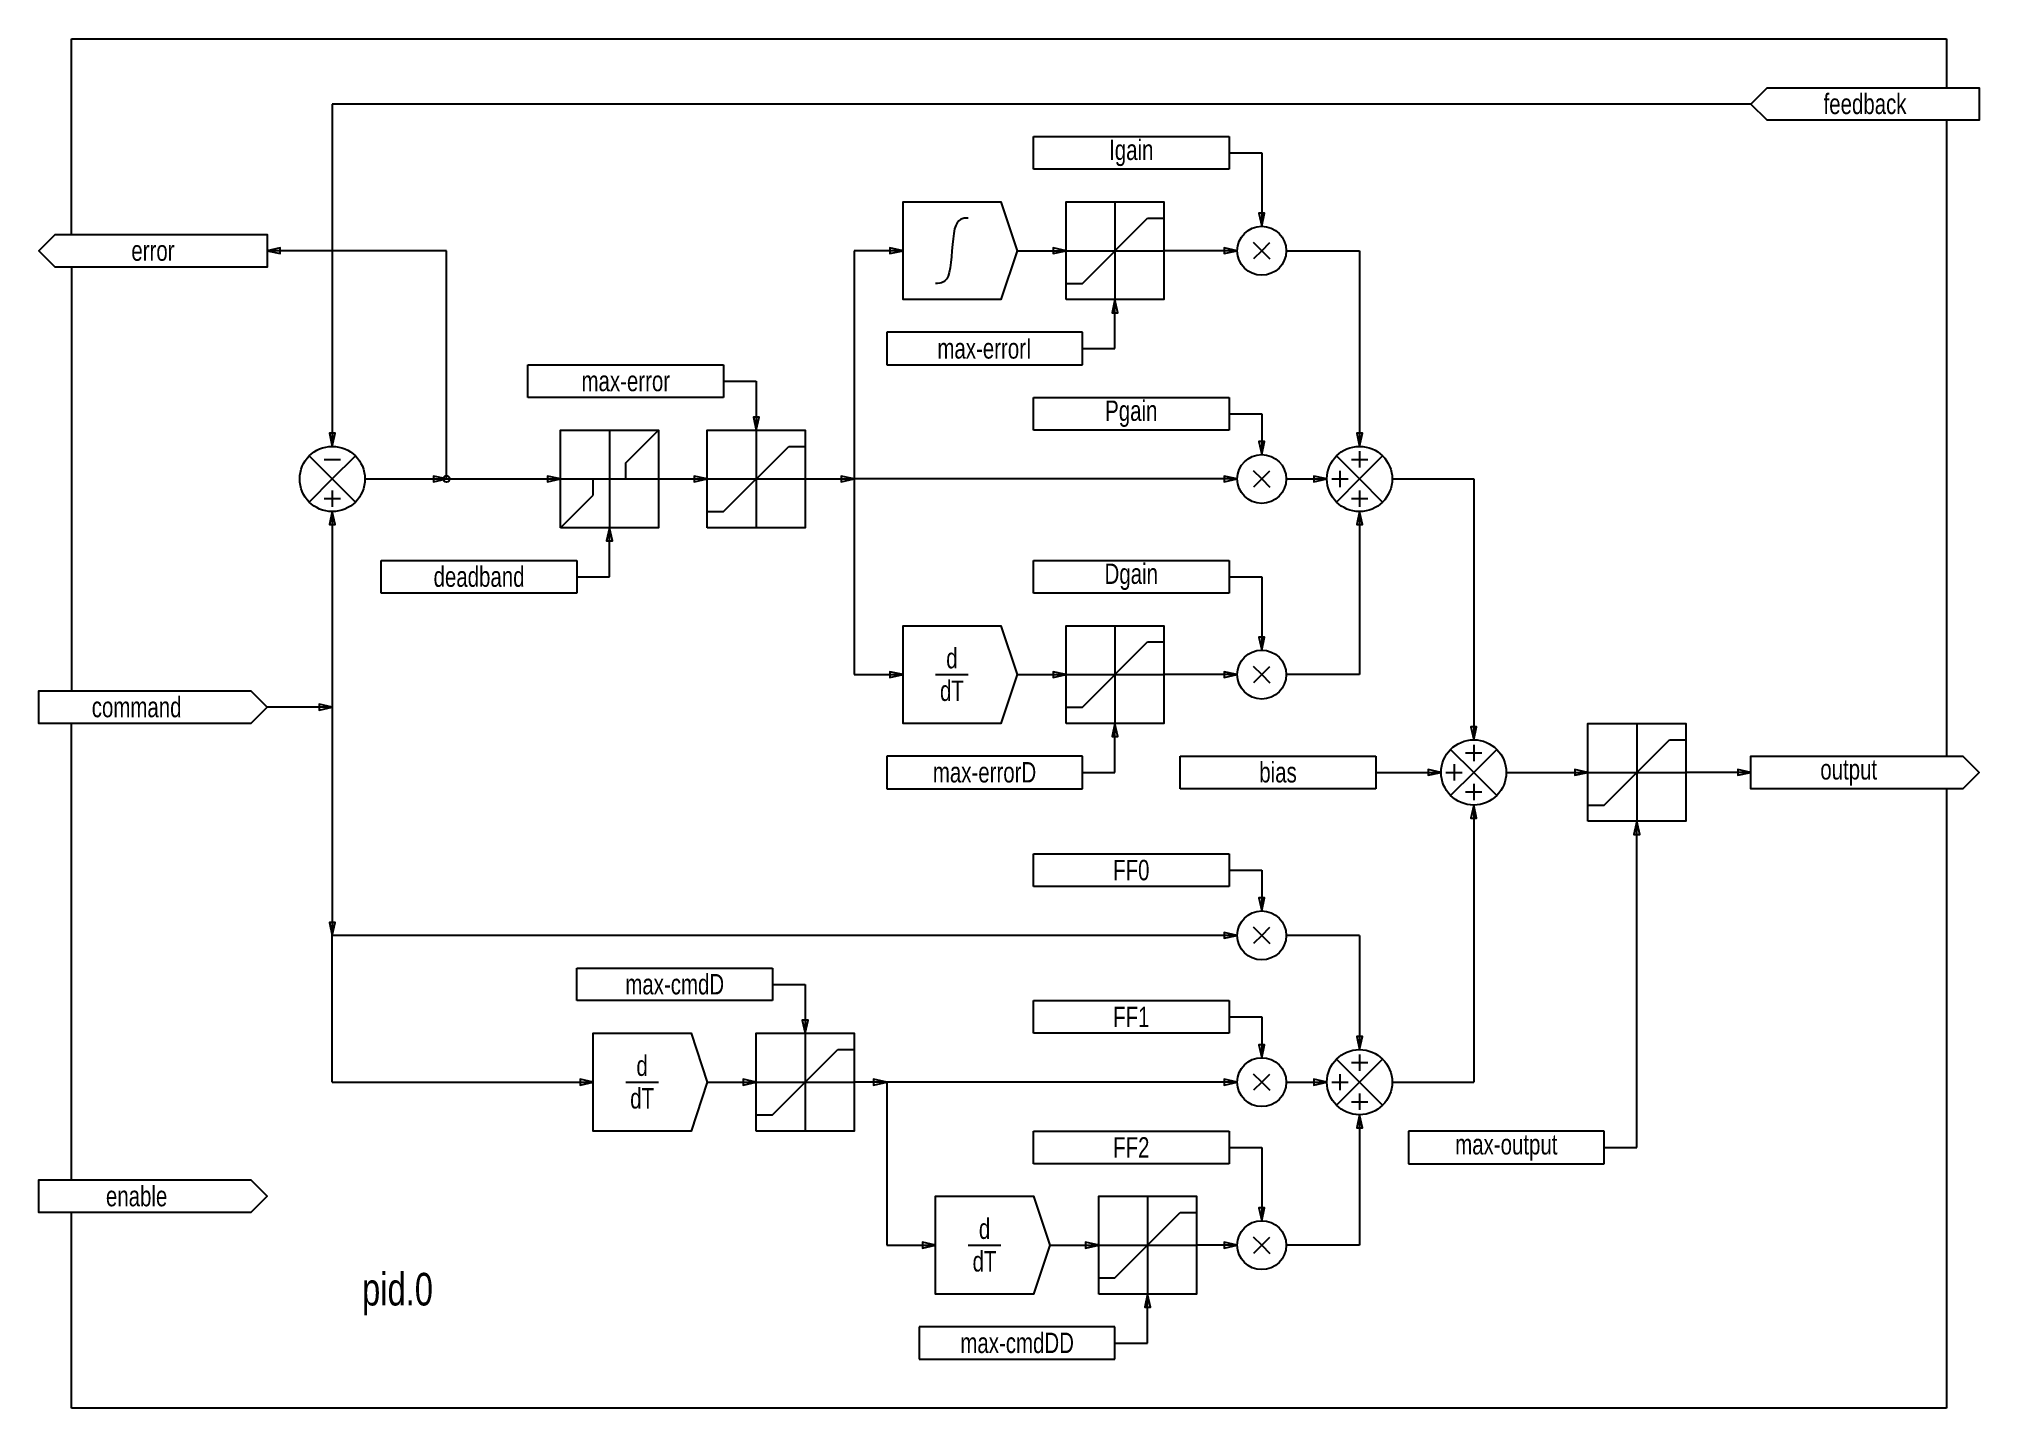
# Model space of a CAD drawing. Header units: millimetres. Extents: x 35 to 273, y 30 to 198.
import ezdxf

# ---------------------------------------------------------------- set-up
doc = ezdxf.new("R2010")
doc.units = ezdxf.units.MM
doc.layers.add('PARAMS', color=7, linetype='CONTINUOUS')
doc.layers.add('STANDARD', color=7, linetype='CONTINUOUS')
doc.styles.get("Standard").update_dxf_attribs({"font": 'txt', "width": 0.75})

msp = doc.modelspace()

# ---------------------------------------------------------------- linework, layer by layer
at = {"layer": 'PARAMS', "color": 7}
for p, q in [((156.95, 182.21), (156.95, 186.21)), ((156.95, 186.21), (180.95, 186.21)), ((180.95, 186.21), (180.95, 182.21)), ((180.95, 182.21), (156.95, 182.21)), ((138.95, 162.21), (138.95, 158.21)), ((162.95, 162.21), (138.95, 162.21)), ((162.95, 158.21), (162.95, 162.21)), ((94.95, 154.21), (94.95, 158.21)), ((94.95, 158.21), (118.95, 158.21)), ((118.95, 158.21), (118.95, 154.21)), ((138.95, 158.21), (162.95, 158.21)), ((118.95, 154.21), (94.95, 154.21)), ((156.95, 150.21), (156.95, 154.21)), ((156.95, 154.21), (180.95, 154.21)), ((180.95, 154.21), (180.95, 150.21)), ((180.95, 150.21), (156.95, 150.21)), ((76.95, 130.21), (76.95, 134.21)), ((76.95, 134.21), (100.95, 134.21)), ((100.95, 134.21), (100.95, 130.21)), ((156.95, 130.21), (156.95, 134.21)), ((156.95, 134.21), (180.95, 134.21)), ((180.95, 134.21), (180.95, 130.21)), ((100.95, 130.21), (76.95, 130.21)), ((180.95, 130.21), (156.95, 130.21)), ((138.95, 110.21), (138.95, 106.21)), ((162.95, 110.21), (138.95, 110.21)), ((162.95, 106.21), (162.95, 110.21)), ((174.95, 106.21), (174.95, 110.21)), ((174.95, 110.21), (198.95, 110.21)), ((198.95, 110.21), (198.95, 106.21)), ((138.95, 106.21), (162.95, 106.21)), ((198.95, 106.21), (174.95, 106.21)), ((156.95, 94.21), (156.95, 98.21)), ((156.95, 98.21), (180.95, 98.21)), ((180.95, 98.21), (180.95, 94.21)), ((180.95, 94.21), (156.95, 94.21)), ((100.95, 80.21), (100.95, 84.21)), ((100.95, 84.21), (124.95, 84.21)), ((124.95, 84.21), (124.95, 80.21)), ((124.95, 80.21), (100.95, 80.21)), ((156.95, 76.21), (156.95, 80.21)), ((156.95, 80.21), (180.95, 80.21)), ((180.95, 80.21), (180.95, 76.21)), ((180.95, 76.21), (156.95, 76.21)), ((156.95, 60.21), (156.95, 64.21)), ((156.95, 64.21), (180.95, 64.21)), ((180.95, 64.21), (180.95, 60.21)), ((202.95, 64.21), (202.95, 60.21)), ((226.95, 64.21), (202.95, 64.21)), ((226.95, 60.21), (226.95, 64.21)), ((180.95, 60.21), (156.95, 60.21)), ((202.95, 60.21), (226.95, 60.21)), ((142.95, 40.21), (142.95, 36.21)), ((166.95, 40.21), (142.95, 40.21)), ((166.95, 36.21), (166.95, 40.21)), ((142.95, 36.21), (166.95, 36.21))]:
    msp.add_line(p, q, dxfattribs=at)
at = {"layer": 'STANDARD', "color": 7}
for p, q in [((38.95, 174.21), (38.95, 198.21)), ((38.95, 198.21), (268.95, 198.21)), ((268.95, 198.21), (268.95, 192.21)), ((244.95, 190.21), (70.95, 190.21)), ((70.95, 190.21), (70.95, 148.21)), ((268.95, 188.21), (268.95, 110.21)), ((180.95, 184.21), (184.95, 184.21)), ((184.95, 184.21), (184.95, 175.21)), ((162.95, 168.21), (170.95, 176.21)), ((170.95, 176.21), (172.95, 176.21)), ((84.95, 172.21), (62.95, 172.21)), ((84.95, 144.21), (84.95, 172.21)), ((134.95, 172.21), (134.95, 120.21)), ((140.95, 172.21), (134.95, 172.21)), ((154.95, 172.21), (160.95, 172.21)), ((181.95, 172.21), (172.95, 172.21)), ((184.95, 172.21), (183.95, 173.21)), ((184.95, 172.21), (183.95, 171.21)), ((184.95, 172.21), (185.95, 173.21)), ((184.95, 172.21), (185.95, 171.21)), ((187.95, 172.21), (196.95, 172.21)), ((196.95, 172.21), (196.95, 148.21)), ((38.95, 170.21), (38.95, 118.21)), ((160.95, 168.21), (162.95, 168.21)), ((166.95, 160.21), (166.95, 166.21)), ((162.95, 160.21), (166.95, 160.21)), ((118.95, 156.21), (122.95, 156.21)), ((122.95, 156.21), (122.95, 150.21)), ((106.95, 146.21), (110.95, 150.21)), ((180.95, 152.21), (184.95, 152.21)), ((184.95, 152.21), (184.95, 147.21)), ((118.95, 140.21), (126.95, 148.21)), ((126.95, 148.21), (128.95, 148.21)), ((196.95, 147.61), (196.95, 145.61)), ((70.95, 144.21), (68.12, 147.04)), ((69.95, 146.61), (71.95, 146.61)), ((70.95, 144.21), (73.78, 147.04)), ((106.95, 144.21), (106.95, 146.21)), ((184.95, 144.21), (183.95, 145.21)), ((184.95, 144.21), (185.95, 145.21)), ((196.95, 144.21), (194.12, 147.04)), ((194.55, 145.21), (194.55, 143.21)), ((195.95, 146.61), (197.95, 146.61)), ((196.95, 144.21), (199.78, 147.04)), ((70.95, 144.21), (68.12, 141.38)), ((70.95, 144.21), (73.78, 141.38)), ((70.95, 142.81), (70.95, 140.81)), ((74.95, 144.21), (84.95, 144.21)), ((84.95, 144.21), (98.95, 144.21)), ((102.95, 142.21), (102.95, 144.21)), ((102.95, 144.21), (106.95, 144.21)), ((110.95, 144.21), (116.95, 144.21)), ((128.95, 144.21), (134.95, 144.21)), ((181.95, 144.21), (134.95, 144.21)), ((184.95, 144.21), (183.95, 143.21)), ((184.95, 144.21), (185.95, 143.21)), ((187.95, 144.21), (192.95, 144.21)), ((193.55, 144.21), (195.55, 144.21)), ((196.95, 144.21), (194.12, 141.38)), ((196.95, 144.21), (199.78, 141.38)), ((196.95, 142.81), (196.95, 140.81)), ((200.95, 144.21), (210.95, 144.21)), ((210.95, 144.21), (210.95, 112.21)), ((69.95, 141.81), (71.95, 141.81)), ((98.95, 138.21), (102.95, 142.21)), ((195.95, 141.81), (197.95, 141.81)), ((70.95, 140.21), (70.95, 116.21)), ((104.95, 132.21), (104.95, 138.21)), ((116.95, 140.21), (118.95, 140.21)), ((196.95, 140.21), (196.95, 120.21)), ((100.95, 132.21), (104.95, 132.21)), ((180.95, 132.21), (184.95, 132.21)), ((184.95, 132.21), (184.95, 123.21)), ((162.95, 116.21), (170.95, 124.21)), ((170.95, 124.21), (172.95, 124.21)), ((134.95, 120.21), (140.95, 120.21)), ((144.95, 120.21), (148.95, 120.21)), ((154.95, 120.21), (160.95, 120.21)), ((181.95, 120.21), (172.95, 120.21)), ((184.95, 120.21), (183.95, 121.21)), ((184.95, 120.21), (183.95, 119.21)), ((184.95, 120.21), (185.95, 121.21)), ((184.95, 120.21), (185.95, 119.21)), ((196.95, 120.21), (187.95, 120.21)), ((70.95, 116.21), (62.95, 116.21)), ((70.95, 116.21), (70.95, 88.21)), ((160.95, 116.21), (162.95, 116.21)), ((38.95, 58.21), (38.95, 114.21)), ((166.95, 108.21), (166.95, 114.21)), ((226.95, 104.21), (234.95, 112.21)), ((234.95, 112.21), (236.95, 112.21)), ((210.95, 108.21), (208.12, 111.04)), ((209.95, 110.61), (211.95, 110.61)), ((210.95, 111.61), (210.95, 109.61)), ((210.95, 108.21), (213.78, 111.04)), ((162.95, 108.21), (166.95, 108.21)), ((198.95, 108.21), (206.95, 108.21)), ((207.55, 108.21), (209.55, 108.21)), ((210.95, 108.21), (208.12, 105.38)), ((208.55, 109.21), (208.55, 107.21)), ((210.95, 108.21), (213.78, 105.38)), ((214.95, 108.21), (224.95, 108.21)), ((244.95, 108.21), (236.95, 108.21)), ((209.95, 105.81), (211.95, 105.81)), ((210.95, 106.81), (210.95, 104.81)), ((268.95, 106.21), (268.95, 30.21)), ((210.95, 104.21), (210.95, 70.21)), ((224.95, 104.21), (226.95, 104.21)), ((230.95, 62.21), (230.95, 102.21)), ((180.95, 96.21), (184.95, 96.21)), ((184.95, 96.21), (184.95, 91.21)), ((181.95, 88.21), (70.95, 88.21)), ((70.95, 70.21), (70.95, 88.21)), ((184.95, 88.21), (183.95, 89.21)), ((184.95, 88.21), (183.95, 87.21)), ((184.95, 88.21), (185.95, 89.21)), ((184.95, 88.21), (185.95, 87.21)), ((196.95, 88.21), (187.95, 88.21)), ((196.95, 88.21), (196.95, 74.21)), ((124.95, 82.21), (128.95, 82.21)), ((128.95, 82.21), (128.95, 76.21)), ((180.95, 78.21), (184.95, 78.21)), ((184.95, 78.21), (184.95, 73.21)), ((124.95, 66.21), (132.95, 74.21)), ((132.95, 74.21), (134.95, 74.21)), ((196.95, 70.21), (194.12, 73.04)), ((195.95, 72.61), (197.95, 72.61)), ((196.95, 73.61), (196.95, 71.61)), ((196.95, 70.21), (199.78, 73.04)), ((70.95, 70.21), (102.95, 70.21)), ((106.95, 70.21), (110.95, 70.21)), ((116.95, 70.21), (122.95, 70.21)), ((138.95, 70.21), (134.95, 70.21)), ((181.95, 70.21), (138.95, 70.21)), ((138.95, 70.21), (138.95, 50.21)), ((184.95, 70.21), (183.95, 71.21)), ((184.95, 70.21), (183.95, 69.21)), ((184.95, 70.21), (185.95, 71.21)), ((184.95, 70.21), (185.95, 69.21)), ((187.95, 70.21), (192.95, 70.21)), ((193.55, 70.21), (195.55, 70.21)), ((196.95, 70.21), (194.12, 67.38)), ((194.55, 71.21), (194.55, 69.21)), ((196.95, 70.21), (199.78, 67.38)), ((200.95, 70.21), (210.95, 70.21)), ((195.95, 67.81), (197.95, 67.81)), ((196.95, 68.81), (196.95, 66.81)), ((122.95, 66.21), (124.95, 66.21)), ((196.95, 66.21), (196.95, 50.21)), ((180.95, 62.21), (184.95, 62.21)), ((184.95, 62.21), (184.95, 53.21)), ((226.95, 62.21), (230.95, 62.21)), ((38.95, 30.21), (38.95, 54.21)), ((166.95, 46.21), (174.95, 54.21)), ((174.95, 54.21), (176.95, 54.21)), ((138.95, 50.21), (144.95, 50.21)), ((148.95, 50.21), (152.95, 50.21)), ((158.95, 50.21), (164.95, 50.21)), ((181.95, 50.21), (176.95, 50.21)), ((184.95, 50.21), (183.95, 51.21)), ((184.95, 50.21), (183.95, 49.21)), ((184.95, 50.21), (185.95, 51.21)), ((184.95, 50.21), (185.95, 49.21)), ((196.95, 50.21), (187.95, 50.21)), ((164.95, 46.21), (166.95, 46.21)), ((170.95, 38.21), (170.95, 44.21)), ((166.95, 38.21), (170.95, 38.21)), ((268.95, 30.21), (38.95, 30.21))]:
    msp.add_line(p, q, dxfattribs=at)
at = {"layer": 'STANDARD', "color": 7, "linetype": 'CONTINUOUS'}
for p, q in [((166.95, 178.21), (166.95, 166.21)), ((160.95, 172.21), (172.95, 172.21)), ((104.95, 150.21), (104.95, 138.21)), ((122.95, 150.21), (122.95, 138.21)), ((98.95, 144.21), (110.95, 144.21)), ((116.95, 144.21), (128.95, 144.21)), ((166.95, 126.21), (166.95, 114.21)), ((160.95, 120.21), (172.95, 120.21)), ((230.95, 114.21), (230.95, 102.21)), ((224.95, 108.21), (236.95, 108.21)), ((128.95, 76.21), (128.95, 64.21)), ((122.95, 70.21), (134.95, 70.21)), ((170.95, 56.21), (170.95, 44.21)), ((164.95, 50.21), (176.95, 50.21))]:
    msp.add_line(p, q, dxfattribs=at)
at = {"layer": 'STANDARD', "color": 7}
for points in [[(246.95, 188.21), (244.95, 190.21), (246.95, 192.21), (272.95, 192.21), (272.95, 188.21), (246.95, 188.21), (246.95, 188.21)], [(140.95, 166.21), (140.95, 178.21), (152.95, 178.21), (154.95, 172.21), (152.95, 166.21), (140.95, 166.21), (140.95, 166.21)], [(160.95, 166.21), (160.95, 178.21), (172.95, 178.21), (172.95, 166.21), (160.95, 166.21)], [(36.95, 170.21), (34.95, 172.21), (36.95, 174.21), (62.95, 174.21), (62.95, 170.21), (36.95, 170.21), (36.95, 170.21)], [(98.95, 138.21), (98.95, 150.21), (110.95, 150.21), (110.95, 138.21), (98.95, 138.21)], [(116.95, 138.21), (116.95, 150.21), (128.95, 150.21), (128.95, 138.21), (116.95, 138.21)], [(140.95, 114.21), (140.95, 126.21), (152.95, 126.21), (154.95, 120.21), (152.95, 114.21), (140.95, 114.21), (140.95, 114.21)], [(160.95, 114.21), (160.95, 126.21), (172.95, 126.21), (172.95, 114.21), (160.95, 114.21)], [(34.95, 114.21), (34.95, 118.21), (60.95, 118.21), (62.95, 116.21), (60.95, 114.21), (34.95, 114.21), (34.95, 114.21)], [(224.95, 102.21), (224.95, 114.21), (236.95, 114.21), (236.95, 102.21), (224.95, 102.21)], [(244.95, 106.21), (244.95, 110.21), (270.95, 110.21), (272.95, 108.21), (270.95, 106.21), (244.95, 106.21), (244.95, 106.21)], [(102.95, 64.21), (102.95, 76.21), (114.95, 76.21), (116.95, 70.21), (114.95, 64.21), (102.95, 64.21), (102.95, 64.21)], [(122.95, 64.21), (122.95, 76.21), (134.95, 76.21), (134.95, 64.21), (122.95, 64.21)], [(34.95, 54.21), (34.95, 58.21), (60.95, 58.21), (62.95, 56.21), (60.95, 54.21), (34.95, 54.21), (34.95, 54.21)], [(144.95, 44.21), (144.95, 56.21), (156.95, 56.21), (158.95, 50.21), (156.95, 44.21), (144.95, 44.21), (144.95, 44.21)], [(164.95, 44.21), (164.95, 56.21), (176.95, 56.21), (176.95, 44.21), (164.95, 44.21)]]:
    msp.add_lwpolyline(points, close=True, dxfattribs=at)
for points in [[(148.95, 176.21), (148.7, 176.21), (148.46, 176.19), (148.22, 176.14), (147.99, 176.04), (147.78, 175.89), (147.59, 175.65), (147.42, 175.32), (147.28, 174.88), (147.17, 174.32), (147.09, 173.67), (147.02, 172.96), (146.95, 172.21), (146.89, 171.47), (146.82, 170.75), (146.73, 170.1), (146.62, 169.54), (146.48, 169.1), (146.31, 168.77), (146.12, 168.54), (145.91, 168.38), (145.68, 168.28), (145.45, 168.23), (145.2, 168.21), (144.95, 168.21)], [(184.95, 175.21), (185.31, 176.81), (184.6, 176.81), (184.95, 175.21)], [(62.95, 172.21), (64.55, 171.86), (64.55, 172.57), (62.95, 172.21)], [(140.95, 172.21), (139.35, 172.57), (139.35, 171.86), (140.95, 172.21)], [(160.95, 172.21), (159.35, 172.57), (159.35, 171.86), (160.95, 172.21)], [(181.95, 172.21), (180.35, 172.57), (180.35, 171.86), (181.95, 172.21)], [(166.95, 166.21), (166.6, 164.61), (167.31, 164.61), (166.95, 166.21)], [(122.95, 150.21), (123.31, 151.81), (122.6, 151.81), (122.95, 150.21)], [(70.95, 148.21), (71.31, 149.81), (70.6, 149.81), (70.95, 148.21)], [(184.95, 147.21), (185.31, 148.81), (184.6, 148.81), (184.95, 147.21)], [(196.95, 148.21), (197.31, 149.81), (196.6, 149.81), (196.95, 148.21)], [(84.95, 144.21), (83.35, 144.57), (83.35, 143.86), (84.95, 144.21)], [(98.95, 144.21), (97.35, 144.57), (97.35, 143.86), (98.95, 144.21)], [(116.95, 144.21), (115.35, 144.57), (115.35, 143.86), (116.95, 144.21)], [(134.95, 144.21), (133.35, 144.57), (133.35, 143.86), (134.95, 144.21)], [(181.95, 144.21), (180.35, 144.57), (180.35, 143.86), (181.95, 144.21)], [(192.95, 144.21), (191.35, 144.57), (191.35, 143.86), (192.95, 144.21)], [(70.95, 140.21), (70.6, 138.61), (71.31, 138.61), (70.95, 140.21)], [(104.95, 138.21), (104.6, 136.61), (105.31, 136.61), (104.95, 138.21)], [(196.95, 140.21), (196.6, 138.61), (197.31, 138.61), (196.95, 140.21)], [(184.95, 123.21), (185.31, 124.81), (184.6, 124.81), (184.95, 123.21)], [(140.95, 120.21), (139.35, 120.57), (139.35, 119.86), (140.95, 120.21)], [(160.95, 120.21), (159.35, 120.57), (159.35, 119.86), (160.95, 120.21)], [(181.95, 120.21), (180.35, 120.57), (180.35, 119.86), (181.95, 120.21)], [(70.95, 116.21), (69.35, 116.57), (69.35, 115.86), (70.95, 116.21)], [(166.95, 114.21), (166.6, 112.61), (167.31, 112.61), (166.95, 114.21)], [(210.95, 112.21), (211.31, 113.81), (210.6, 113.81), (210.95, 112.21)], [(206.95, 108.21), (205.35, 108.57), (205.35, 107.86), (206.95, 108.21)], [(224.95, 108.21), (223.35, 108.57), (223.35, 107.86), (224.95, 108.21)], [(244.95, 108.21), (243.35, 108.57), (243.35, 107.86), (244.95, 108.21)], [(210.95, 104.21), (210.6, 102.61), (211.31, 102.61), (210.95, 104.21)], [(230.95, 102.21), (230.6, 100.61), (231.31, 100.61), (230.95, 102.21)], [(184.95, 91.21), (185.31, 92.81), (184.6, 92.81), (184.95, 91.21)], [(70.95, 88.21), (71.31, 89.81), (70.6, 89.81), (70.95, 88.21)], [(181.95, 88.21), (180.35, 88.57), (180.35, 87.86), (181.95, 88.21)], [(128.95, 76.21), (129.31, 77.81), (128.6, 77.81), (128.95, 76.21)], [(184.95, 73.21), (185.31, 74.81), (184.6, 74.81), (184.95, 73.21)], [(196.95, 74.21), (197.31, 75.81), (196.6, 75.81), (196.95, 74.21)], [(102.95, 70.21), (101.35, 70.57), (101.35, 69.86), (102.95, 70.21)], [(122.95, 70.21), (121.35, 70.57), (121.35, 69.86), (122.95, 70.21)], [(138.95, 70.21), (137.35, 70.57), (137.35, 69.86), (138.95, 70.21)], [(181.95, 70.21), (180.35, 70.57), (180.35, 69.86), (181.95, 70.21)], [(192.95, 70.21), (191.35, 70.57), (191.35, 69.86), (192.95, 70.21)], [(196.95, 66.21), (196.6, 64.61), (197.31, 64.61), (196.95, 66.21)], [(184.95, 53.21), (185.31, 54.81), (184.6, 54.81), (184.95, 53.21)], [(144.95, 50.21), (143.35, 50.57), (143.35, 49.86), (144.95, 50.21)], [(164.95, 50.21), (163.35, 50.57), (163.35, 49.86), (164.95, 50.21)], [(181.95, 50.21), (180.35, 50.57), (180.35, 49.86), (181.95, 50.21)], [(170.95, 44.21), (170.6, 42.61), (171.31, 42.61), (170.95, 44.21)]]:
    msp.add_lwpolyline(points, dxfattribs=at)
for centre, radius in [((184.95, 172.21), 3), ((70.95, 144.21), 4), ((196.95, 144.21), 4), ((184.95, 144.21), 3), ((84.95, 144.21), 0.4), ((184.95, 120.21), 3), ((210.95, 108.21), 4), ((184.95, 88.21), 3), ((196.95, 70.21), 4), ((184.95, 70.21), 3), ((184.95, 50.21), 3)]:
    msp.add_circle(centre, radius, dxfattribs=at)

# ---------------------------------------------------------------- texts
at = {"layer": 'PARAMS', "color": 7, "char_height": 2.5, "width": 2000, "attachment_point": 5}
for s, insert in [('Igain', (168.95, 184.21)), ('max-error', (106.95, 156.21)), ('Pgain', (168.95, 152.21)), ('deadband', (88.95, 132.21)), ('Dgain', (168.95, 132.21)), ('bias', (186.95, 108.21)), ('FF0', (168.95, 96.21)), ('max-cmdD', (112.95, 82.21)), ('FF1', (168.95, 78.21)), ('FF2', (168.95, 62.21))]:
    msp.add_mtext(s, dxfattribs=dict(at, insert=insert))
at = {"layer": 'PARAMS', "color": 7, "char_height": 2.5, "width": 2000, "attachment_point": 5, "rotation": 360}
for s, insert in [('max-errorI', (150.95, 160.21)), ('max-errorD', (150.95, 108.21)), ('max-output', (214.95, 62.21)), ('max-cmdDD', (154.95, 38.21))]:
    msp.add_mtext(s, dxfattribs=dict(at, insert=insert))
at = {"layer": 'STANDARD', "color": 7, "width": 2000, "attachment_point": 5}
for s, insert, char_height in [('feedback', (258.95, 190.21), 2.5), ('error', (48.95, 172.21), 2.5), ('d', (146.95, 122.21), 2.5), ('dT', (146.95, 118.21), 2.5), ('command', (46.95, 116.21), 2.5), ('output', (256.95, 108.21), 2.5), ('d', (108.95, 72.21), 2.5), ('dT', (108.95, 68.21), 2.5), ('enable', (46.95, 56.21), 2.5), ('d', (150.95, 52.21), 2.5), ('dT', (150.95, 48.21), 2.5), ('pid.0', (78.95, 44.21), 4)]:
    msp.add_mtext(s, dxfattribs=dict(at, insert=insert, char_height=char_height))

doc.saveas('drawing.dxf')
